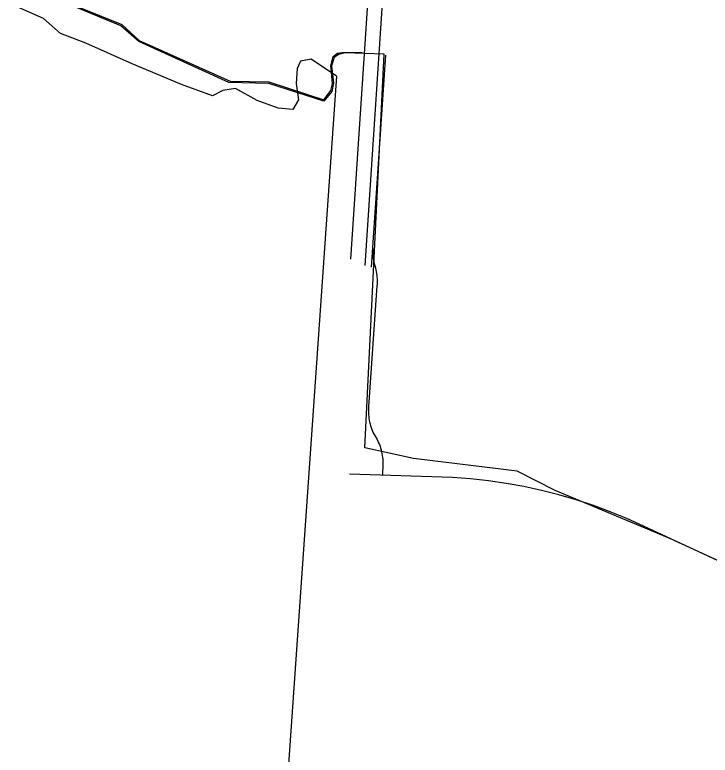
# Model space of a CAD drawing. Header units: inches. Extents: x 327545 to 344127, y 4677187 to 4689491.
# Drawn here: x 329975.4 to 330373.5, y 4681730.5 to 4682154.5 of the extents above; entities that cross this region are included whole.
import ezdxf

# ---------------------------------------------------------------- set-up
doc = ezdxf.new("R2010")
doc.units = ezdxf.units.IN
doc.header["$MEASUREMENT"] = 0
doc.layers.add('Trails', color=7, linetype='Continuous')

msp = doc.modelspace()

# ---------------------------------------------------------------- linework, layer by layer
at = {"layer": 'Trails'}
msp.add_line((330187.665, 4682131.326), (330179.3303, 4682010.0292), dxfattribs=at)
for points in [[(330221.3525, 4682837.3181), (330196.9006, 4682456.6811), (330167.5979, 4682014.6243)], [(330229.4947, 4682831.431), (330204.8381, 4682450.0136), (330175.7297, 4682010.8881)], [(330432.2092, 4681816.9164), (330350.2742, 4681854.5932), (330284.6574, 4681882.1099), (330262.9615, 4681893.2224), (330203.6948, 4681900.3662), (330175.7018, 4681906.5045), (330186.8415, 4682131.863), (330164.3174, 4682132.6303), (330160.742, 4682131.7819), (330158.1756, 4682130.0885), (330156.6145, 4682125.2202), (330157.8051, 4682115.4306), (330156.8526, 4682110.5358), (330152.2141, 4682104.9363), (330120.7881, 4682115.222), (330098.0009, 4682115.7181), (330046.4401, 4682139.1338), (330036.1544, 4682148.1958), (329998.288, 4682164.04)], [(329998.4, 4682164.5944), (330036.6166, 4682148.89), (330046.6178, 4682139.7884), (330098.685, 4682116.536), (330120.8817, 4682116.0772), (330152.3462, 4682105.8763), (330156.3253, 4682111.0646), (330157.2668, 4682115.0233), (330156.901, 4682119.4969), (330156.2085, 4682125.1833), (330157.6531, 4682130.5145), (330160.1772, 4682132.4858), (330164.3047, 4682133.1208), (330174.2531, 4682132.9621)], [(330159.5328, 4682119.4049), (330145.0663, 4682129.0286), (330138.8807, 4682127.8509), (330137.1135, 4682123.7291), (330136.5244, 4682115.1911), (330137.7026, 4682105.7699), (330134.4625, 4682100.176), (330126.2152, 4682101.0592), (330114.1387, 4682105.4755), (330101.7676, 4682112.247), (330094.4039, 4682111.0693), (330088.5129, 4682108.1252), (330070.84, 4682114.6023), (330042.5633, 4682126.3789), (330016.054, 4682138.1554), (330001.6211, 4682143.7493), (329991.901, 4682152.2873), (329975.4062, 4682159.6477)], [(330159.5328, 4682119.4049), (330007.5348, 4679938.0096), (330004.1799, 4679789.3222), (330054.9537, 4679778.7438), (330349.0187, 4679763.2288)], [(330180.418, 4682020.4399), (330180.3725, 4682019.5173), (330180.3585, 4682018.5936), (330180.3758, 4682017.6701), (330180.4246, 4682016.7476), (330180.5046, 4682015.8274), (330180.616, 4682014.9104), (330180.7584, 4682013.9977), (330180.9318, 4682013.0904), (330181.1359, 4682012.1895), (330181.3705, 4682011.2961), (330181.6623, 4682010.3263), (330181.9215, 4682009.3474), (330182.1478, 4682008.3603), (330182.3409, 4682007.3662), (330182.5005, 4682006.3661), (330182.6266, 4682005.3613), (330182.719, 4682004.3528), (330182.7776, 4682003.3418), (330182.8023, 4682002.3295), (330182.793, 4682001.3168), (330182.7499, 4682000.305), (330182.6729, 4681999.2953), (330177.8478, 4681929.9216), (330177.7967, 4681928.8335), (330177.7834, 4681927.7443), (330177.8079, 4681926.6553), (330177.8702, 4681925.5678), (330177.9701, 4681924.4831), (330178.1077, 4681923.4025), (330178.2826, 4681922.3274), (330178.4948, 4681921.2589), (330178.7439, 4681920.1985), (330179.0296, 4681919.1473), (330179.3516, 4681918.1067), (330179.7096, 4681917.0779), (330180.103, 4681916.0622), (330180.5314, 4681915.0607), (330181.1366, 4681914.1614), (330181.7102, 4681913.2417), (330182.2516, 4681912.3027), (330182.7601, 4681911.3454), (330183.2351, 4681910.3712), (330183.6761, 4681909.381), (330184.0825, 4681908.3762), (330184.4539, 4681907.3579), (330184.7897, 4681906.3273), (330185.0897, 4681905.2857), (330185.3533, 4681904.2344), (330185.5804, 4681903.1745), (330185.7706, 4681902.1074), (330185.9237, 4681901.0344), (330186.0396, 4681899.9567), (330186.118, 4681898.8756), (330186.1589, 4681897.7925), (330185.9149, 4681890.7404)], [(330414.6289, 4681824.7731), (330335.1864, 4681861.7104), (330325.7852, 4681865.9405), (330316.243, 4681869.8419), (330306.5711, 4681873.4098), (330296.7813, 4681876.6402), (330286.8853, 4681879.5289), (330276.8951, 4681882.0726), (330266.8226, 4681884.2682), (330256.68, 4681886.1131), (330246.4795, 4681887.605), (330236.2334, 4681888.7421), (330225.954, 4681889.5231), (330166.959, 4681891.3167)]]:
    msp.add_lwpolyline(points, dxfattribs=at)

doc.saveas('drawing.dxf')
